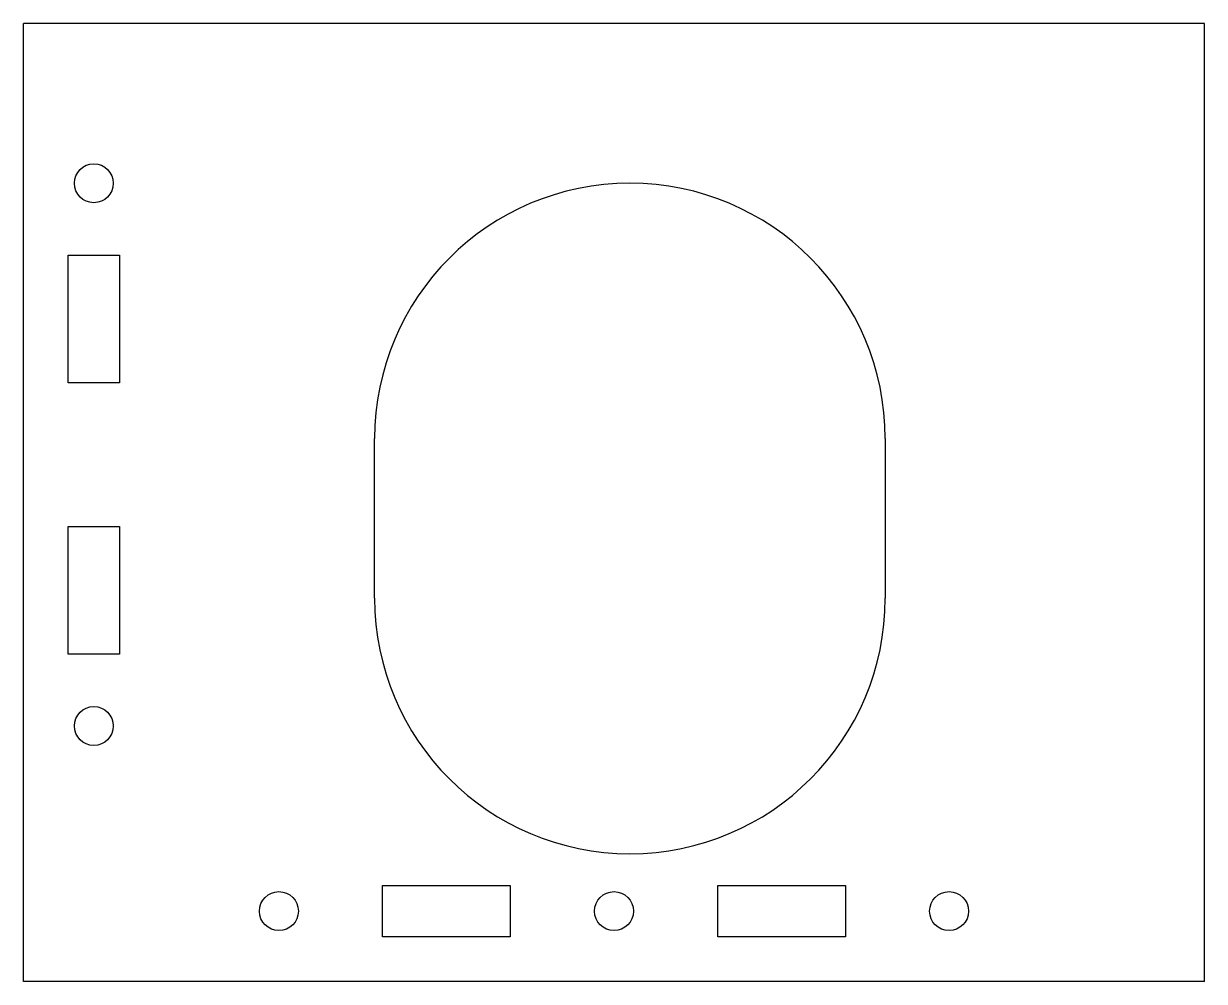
# Model space of a CAD drawing. Header units: millimetres. Extents: x -15 to 170, y -15 to 135.
import ezdxf

# ---------------------------------------------------------------- set-up
doc = ezdxf.new("R2010")
doc.units = ezdxf.units.MM

msp = doc.modelspace()

# ---------------------------------------------------------------- linework, layer by layer
at = {"color": 7, "linetype": 'Continuous'}
for p, q in [((170, 135), (-15, 135)), ((-15, -15), (-15, 135)), ((170, -15), (170, 135)), ((-8, 78.75), (-8, 98.75)), ((-8, 98.75), (0, 98.75)), ((0, 98.75), (0, 78.75)), ((0, 78.75), (-8, 78.75)), ((40, 45), (40, 70)), ((120, 70), (120, 45)), ((-8, 36.25), (-8, 56.25)), ((-8, 56.25), (0, 56.25)), ((0, 56.25), (0, 36.25)), ((0, 36.25), (-8, 36.25)), ((41.25, 0), (61.25, 0)), ((41.25, -8), (41.25, 0)), ((61.25, 0), (61.25, -8)), ((93.75, 0), (113.75, 0)), ((93.75, -8), (93.75, 0)), ((113.75, 0), (113.75, -8)), ((61.25, -8), (41.25, -8)), ((113.75, -8), (93.75, -8)), ((170, -15), (-15, -15))]:
    msp.add_line(p, q, dxfattribs=at)
for centre in [(-4, 110), (-4, 25), (25, -4), (77.5, -4), (130, -4)]:
    msp.add_circle(centre, 3.05, dxfattribs=at)
for centre, start, end in [((80, 70), 0, 180), ((80, 45), 180, 0)]:
    msp.add_arc(centre, 40, start, end, dxfattribs=at)

doc.saveas('drawing.dxf')
